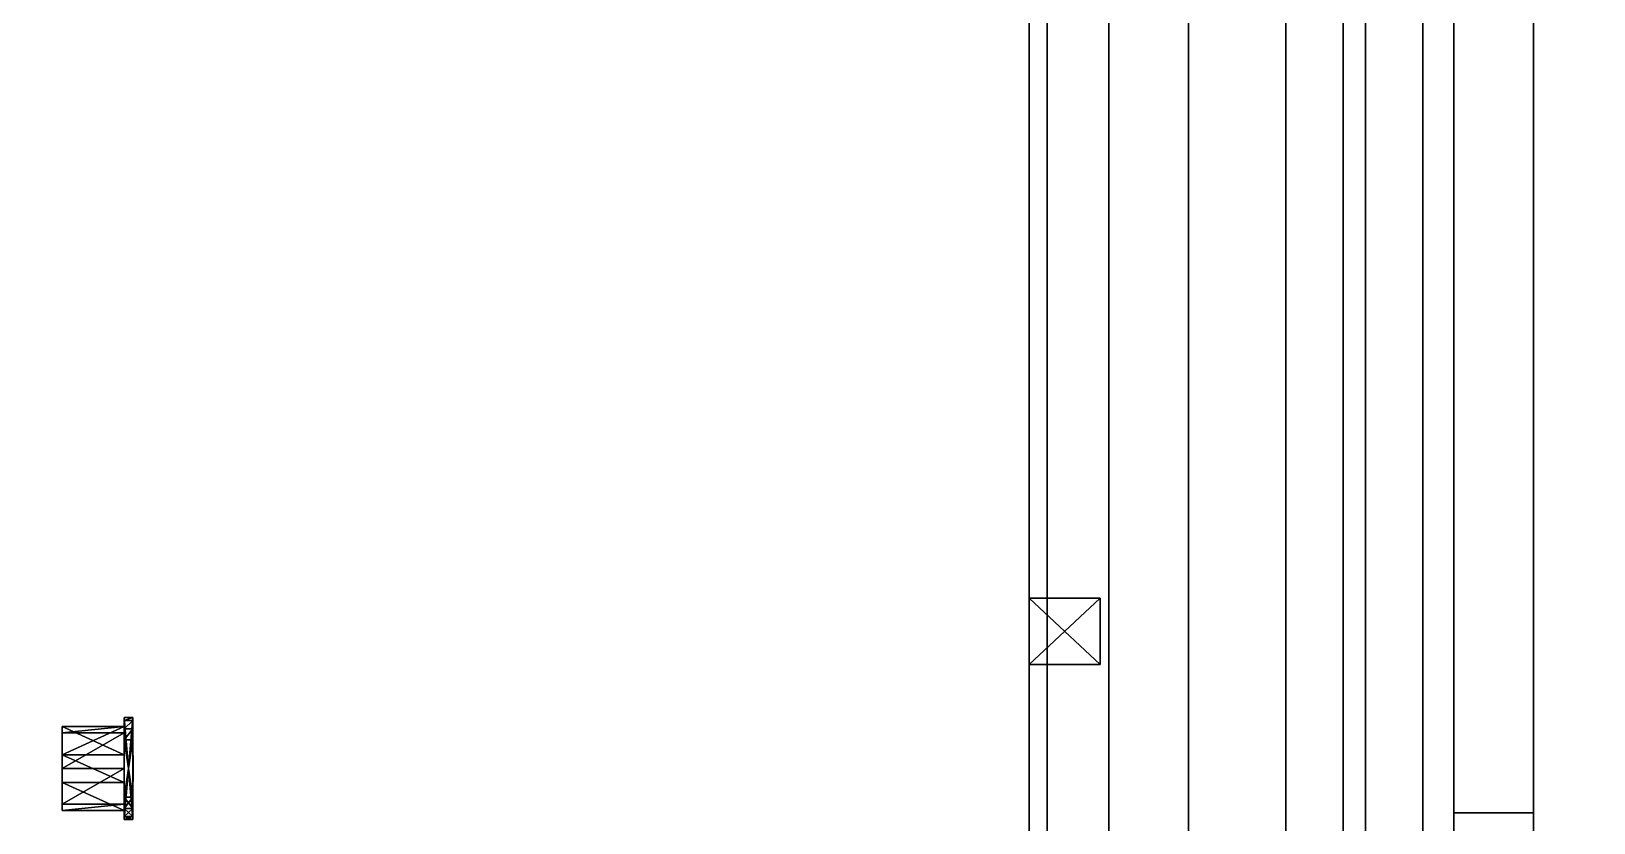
# Model space of a CAD drawing. Extents: x 0 to 4956, y -4930 to 0.
# Drawn here: x 348.3 to 701.6, y -2184.8 to -2005.9 of the extents above; entities that cross this region are included whole.
import ezdxf

# ---------------------------------------------------------------- set-up
doc = ezdxf.new("R2010")
doc.units = 0
for name, color, linetype in [('LAYER0', 7, 'CONTINUOUS'), ('LAYER149', 7, 'CONTINUOUS'), ('LAYER153', 7, 'CONTINUOUS'), ('LAYER162', 7, 'CONTINUOUS'), ('LAYER202', 7, 'CONTINUOUS'), ('LAYER211', 7, 'CONTINUOUS'), ('LAYER230', 7, 'CONTINUOUS'), ('LAYER239', 7, 'CONTINUOUS'), ('LAYER360', 9, 'CONTINUOUS'), ('LAYER539', 7, 'CONTINUOUS'), ('LAYER541', 7, 'CONTINUOUS'), ('LAYER544', 253, 'CONTINUOUS'), ('LAYER551', 7, 'CONTINUOUS'), ('LAYER564', 7, 'CONTINUOUS'), ('LAYER566', 7, 'CONTINUOUS'), ('LAYER569', 253, 'CONTINUOUS'), ('LAYER576', 7, 'CONTINUOUS'), ('LAYER589', 7, 'CONTINUOUS'), ('LAYER591', 7, 'CONTINUOUS'), ('LAYER594', 253, 'CONTINUOUS'), ('LAYER601', 7, 'CONTINUOUS'), ('LAYER614', 7, 'CONTINUOUS'), ('LAYER616', 7, 'CONTINUOUS'), ('LAYER619', 253, 'CONTINUOUS'), ('LAYER626', 7, 'CONTINUOUS'), ('LAYER640', 9, 'CONTINUOUS'), ('LAYER698', 9, 'CONTINUOUS')]:
    doc.layers.add(name, color=color, linetype=linetype)

msp = doc.modelspace()

# ---------------------------------------------------------------- linework, layer by layer
at = {"layer": 'LAYER0', "invisible_edges": 1}
for points in [[(4956, 0), (0, -4930), (0, 0), (4956, 0)], [(4956, -4930, 5), (0, 0, 5), (0, -4930, 5), (4956, -4930, 5)], [(0, 0, 5), (4956, -4930, 5), (4956, 0, 5), (0, 0, 5)], [(0, -4930), (4956, 0), (4956, -4930), (0, -4930)]]:
    msp.add_3dface(points, dxfattribs=at)
at = {"layer": 'LAYER149', "invisible_edges": 1}
for points in [[(120, -1794, 85), (670, -2574, 85), (120, -2574, 85), (120, -1794, 85)], [(670, -2574, 85), (120, -1794, 85), (670, -1794, 85), (670, -2574, 85)], [(670, -1794, 103), (120, -2574, 103), (670, -2574, 103), (670, -1794, 103)], [(120, -2574, 103), (670, -1794, 103), (120, -1794, 103), (120, -2574, 103)], [(670, -1794, 103), (670, -2574, 85), (670, -1794, 85), (670, -1794, 103)], [(670, -2574, 85), (670, -1794, 103), (670, -2574, 103), (670, -2574, 85)]]:
    msp.add_3dface(points, dxfattribs=at)
at = {"layer": 'LAYER153', "invisible_edges": 1}
for points in [[(632, -1794, 85), (632, -2574, 5), (632, -2574, 85), (632, -1794, 85)], [(632, -2574, 5), (632, -1794, 85), (632, -1794, 5), (632, -2574, 5)], [(650, -1794, 5), (632, -2574, 5), (632, -1794, 5), (650, -1794, 5)], [(632, -2574, 5), (650, -1794, 5), (650, -2574, 5), (632, -2574, 5)], [(650, -2574, 85), (632, -1794, 85), (632, -2574, 85), (650, -2574, 85)], [(632, -1794, 85), (650, -2574, 85), (650, -1794, 85), (632, -1794, 85)], [(650, -1794, 5), (650, -2574, 85), (650, -2574, 5), (650, -1794, 5)], [(650, -2574, 85), (650, -1794, 5), (650, -1794, 85), (650, -2574, 85)]]:
    msp.add_3dface(points, dxfattribs=at)
at = {"layer": 'LAYER162', "invisible_edges": 1}
for points in [[(120, -2574, 2544), (670, -1794, 2544), (120, -1794, 2544), (120, -2574, 2544)], [(670, -1794, 2544), (120, -2574, 2544), (670, -2574, 2544), (670, -1794, 2544)], [(670, -2574, 2526), (120, -1794, 2526), (670, -1794, 2526), (670, -2574, 2526)], [(120, -1794, 2526), (670, -2574, 2526), (120, -2574, 2526), (120, -1794, 2526)], [(670, -2574, 2526), (670, -1794, 2544), (670, -2574, 2544), (670, -2574, 2526)], [(670, -1794, 2544), (670, -2574, 2526), (670, -1794, 2526), (670, -1794, 2544)]]:
    msp.add_3dface(points, dxfattribs=at)
at = {"layer": 'LAYER202', "invisible_edges": 1}
for points in [[(144.6, -2574, 1989), (610, -1794, 1989), (144.6, -1794, 1989), (144.6, -2574, 1989)], [(610, -1794, 1989), (144.6, -2574, 1989), (610, -2574, 1989), (610, -1794, 1989)], [(610, -2574, 1971), (144.6, -1794, 1971), (610, -1794, 1971), (610, -2574, 1971)], [(144.6, -1794, 1971), (610, -2574, 1971), (144.6, -2574, 1971), (144.6, -1794, 1971)], [(610, -2574, 1971), (610, -1794, 1989), (610, -2574, 1989), (610, -2574, 1971)], [(610, -1794, 1989), (610, -2574, 1971), (610, -1794, 1971), (610, -1794, 1989)]]:
    msp.add_3dface(points, dxfattribs=at)
at = {"layer": 'LAYER211'}
for points in [[(369.3, -2184, 2000), (369.3, -2161, 1984), (369.3, -2161, 2000), (369.3, -2184, 2000)], [(369.3, -2184, 1984), (369.3, -2161, 1984), (369.3, -2184, 2000), (369.3, -2184, 1984)], [(371.29, -2161, 2000), (369.3, -2184, 2000), (371.29, -2184, 2000), (371.29, -2161, 2000)], [(369.3, -2161, 2000), (369.3, -2184, 2000), (371.29, -2161, 2000), (369.3, -2161, 2000)], [(371.29, -2161, 1984), (369.3, -2161, 2000), (371.29, -2161, 2000), (371.29, -2161, 1984)], [(369.3, -2161, 1984), (369.3, -2161, 2000), (371.29, -2161, 1984), (369.3, -2161, 1984)], [(369.3, -2161, 2000), (371.29, -2161, 1984), (369.3, -2161, 1984), (369.3, -2161, 2000)], [(371.29, -2161, 2000), (371.29, -2161, 1984), (369.3, -2161, 2000), (371.29, -2161, 2000)], [(371.29, -2184, 2000), (369.3, -2161, 2000), (371.29, -2161, 2000), (371.29, -2184, 2000)], [(369.3, -2184, 2000), (369.3, -2161, 2000), (371.29, -2184, 2000), (369.3, -2184, 2000)], [(369.3, -2161.67, 1981.5), (371.29, -2161, 1984), (371.29, -2161.67, 1981.5), (369.3, -2161.67, 1981.5)], [(369.3, -2161, 1984), (371.29, -2161, 1984), (369.3, -2161.67, 1981.5), (369.3, -2161, 1984)], [(369.3, -2184, 1984), (369.3, -2161, 2000), (369.3, -2161, 1984), (369.3, -2184, 1984)], [(369.3, -2184, 2000), (369.3, -2161, 2000), (369.3, -2184, 1984), (369.3, -2184, 2000)], [(369.3, -2183.33, 1981.5), (369.3, -2161, 1984), (369.3, -2161.67, 1981.5), (369.3, -2183.33, 1981.5)], [(369.3, -2184, 1984), (369.3, -2161, 1984), (369.3, -2183.33, 1981.5), (369.3, -2184, 1984)], [(369.3, -2161.67, 1981.5), (369.3, -2184, 1984), (369.3, -2161, 1984), (369.3, -2161.67, 1981.5)], [(371.29, -2161, 1984), (369.3, -2161.67, 1981.5), (371.29, -2161.67, 1981.5), (371.29, -2161, 1984)], [(369.3, -2161, 1984), (369.3, -2161.67, 1981.5), (371.29, -2161, 1984), (369.3, -2161, 1984)], [(369.3, -2163.5, 1979.67), (371.29, -2161.67, 1981.5), (371.29, -2163.5, 1979.67), (369.3, -2163.5, 1979.67)], [(369.3, -2161.67, 1981.5), (371.29, -2161.67, 1981.5), (369.3, -2163.5, 1979.67), (369.3, -2161.67, 1981.5)], [(369.3, -2181.5, 1979.67), (369.3, -2161.67, 1981.5), (369.3, -2163.5, 1979.67), (369.3, -2181.5, 1979.67)], [(369.3, -2183.33, 1981.5), (369.3, -2161.67, 1981.5), (369.3, -2181.5, 1979.67), (369.3, -2183.33, 1981.5)], [(369.3, -2183.33, 1981.5), (369.3, -2184, 1984), (369.3, -2161.67, 1981.5), (369.3, -2183.33, 1981.5)], [(369.3, -2163.5, 1979.67), (369.3, -2183.33, 1981.5), (369.3, -2161.67, 1981.5), (369.3, -2163.5, 1979.67)], [(371.29, -2161.67, 1981.5), (369.3, -2163.5, 1979.67), (371.29, -2163.5, 1979.67), (371.29, -2161.67, 1981.5)], [(369.3, -2161.67, 1981.5), (369.3, -2163.5, 1979.67), (371.29, -2161.67, 1981.5), (369.3, -2161.67, 1981.5)], [(371.29, -2184, 2000), (371.29, -2161, 1984), (371.29, -2161, 2000), (371.29, -2184, 2000)], [(371.29, -2184, 1984), (371.29, -2161, 1984), (371.29, -2184, 2000), (371.29, -2184, 1984)], [(371.29, -2161, 1984), (371.29, -2184, 2000), (371.29, -2184, 1984), (371.29, -2161, 1984)], [(371.29, -2161, 2000), (371.29, -2184, 2000), (371.29, -2161, 1984), (371.29, -2161, 2000)], [(371.29, -2161, 1984), (371.29, -2183.33, 1981.5), (371.29, -2161.67, 1981.5), (371.29, -2161, 1984)], [(371.29, -2184, 1984), (371.29, -2183.33, 1981.5), (371.29, -2161, 1984), (371.29, -2184, 1984)], [(371.29, -2161.67, 1981.5), (371.29, -2184, 1984), (371.29, -2161, 1984), (371.29, -2161.67, 1981.5)], [(371.29, -2161.67, 1981.5), (371.29, -2183.33, 1981.5), (371.29, -2163.5, 1979.67), (371.29, -2161.67, 1981.5)], [(371.29, -2183.33, 1981.5), (371.29, -2184, 1984), (371.29, -2161.67, 1981.5), (371.29, -2183.33, 1981.5)], [(371.29, -2163.5, 1979.67), (371.29, -2183.33, 1981.5), (371.29, -2161.67, 1981.5), (371.29, -2163.5, 1979.67)], [(355.3, -2164.417, 1984.613), (369.3, -2162.982, 1993.569), (369.3, -2164.417, 1984.613), (355.3, -2164.417, 1984.613)], [(355.3, -2162.982, 1993.569), (369.3, -2162.982, 1993.569), (355.3, -2164.417, 1984.613), (355.3, -2162.982, 1993.569)], [(355.3, -2172.5, 2000), (355.3, -2162.982, 1993.569), (355.3, -2172.5, 1993.5), (355.3, -2172.5, 2000)], [(355.3, -2169.377, 2000), (355.3, -2162.982, 1993.569), (355.3, -2172.5, 2000), (355.3, -2169.377, 2000)], [(369.3, -2162.982, 1993.569), (355.3, -2169.377, 2000), (369.3, -2169.377, 2000), (369.3, -2162.982, 1993.569)], [(355.3, -2162.982, 1993.569), (355.3, -2169.377, 2000), (369.3, -2162.982, 1993.569), (355.3, -2162.982, 1993.569)], [(355.3, -2162.982, 1993.569), (355.3, -2164.417, 1984.613), (355.3, -2172.5, 1993.5), (355.3, -2162.982, 1993.569)], [(369.3, -2162.982, 1993.569), (355.3, -2164.417, 1984.613), (369.3, -2164.417, 1984.613), (369.3, -2162.982, 1993.569)], [(355.3, -2162.982, 1993.569), (355.3, -2164.417, 1984.613), (369.3, -2162.982, 1993.569), (355.3, -2162.982, 1993.569)], [(369.3, -2169.377, 2000), (355.3, -2162.982, 1993.569), (369.3, -2162.982, 1993.569), (369.3, -2169.377, 2000)], [(355.3, -2169.377, 2000), (355.3, -2162.982, 1993.569), (369.3, -2169.377, 2000), (355.3, -2169.377, 2000)], [(355.3, -2162.982, 1993.569), (355.3, -2164.417, 1984.613), (355.3, -2172.5, 1993.5), (355.3, -2162.982, 1993.569)], [(355.3, -2172.5, 2000), (355.3, -2162.982, 1993.569), (355.3, -2172.5, 1993.5), (355.3, -2172.5, 2000)], [(355.3, -2169.377, 2000), (355.3, -2162.982, 1993.569), (355.3, -2172.5, 2000), (355.3, -2169.377, 2000)], [(355.3, -2172.5, 1987), (355.3, -2164.417, 1984.613), (355.3, -2172.5, 1980.5), (355.3, -2172.5, 1987)], [(355.3, -2172.5, 1980.5), (369.3, -2164.417, 1984.613), (369.3, -2172.5, 1980.5), (355.3, -2172.5, 1980.5)], [(355.3, -2164.417, 1984.613), (369.3, -2164.417, 1984.613), (355.3, -2172.5, 1980.5), (355.3, -2164.417, 1984.613)], [(355.3, -2172.5, 1993.5), (355.3, -2164.417, 1984.613), (355.3, -2172.5, 1987), (355.3, -2172.5, 1993.5)], [(369.3, -2164.417, 1984.613), (355.3, -2172.5, 1980.5), (369.3, -2172.5, 1980.5), (369.3, -2164.417, 1984.613)], [(355.3, -2164.417, 1984.613), (355.3, -2172.5, 1980.5), (369.3, -2164.417, 1984.613), (355.3, -2164.417, 1984.613)], [(355.3, -2164.417, 1984.613), (355.3, -2172.5, 1980.5), (355.3, -2172.5, 1987), (355.3, -2164.417, 1984.613)], [(355.3, -2172.5, 1993.5), (355.3, -2164.417, 1984.613), (355.3, -2172.5, 1987), (355.3, -2172.5, 1993.5)], [(369.3, -2166, 1979), (371.29, -2163.5, 1979.67), (371.29, -2166, 1979), (369.3, -2166, 1979)], [(369.3, -2163.5, 1979.67), (371.29, -2163.5, 1979.67), (369.3, -2166, 1979), (369.3, -2163.5, 1979.67)], [(369.3, -2179, 1979), (369.3, -2163.5, 1979.67), (369.3, -2166, 1979), (369.3, -2179, 1979)], [(369.3, -2181.5, 1979.67), (369.3, -2163.5, 1979.67), (369.3, -2179, 1979), (369.3, -2181.5, 1979.67)], [(369.3, -2181.5, 1979.67), (369.3, -2183.33, 1981.5), (369.3, -2163.5, 1979.67), (369.3, -2181.5, 1979.67)], [(369.3, -2166, 1979), (369.3, -2181.5, 1979.67), (369.3, -2163.5, 1979.67), (369.3, -2166, 1979)], [(371.29, -2163.5, 1979.67), (369.3, -2166, 1979), (371.29, -2166, 1979), (371.29, -2163.5, 1979.67)], [(369.3, -2163.5, 1979.67), (369.3, -2166, 1979), (371.29, -2163.5, 1979.67), (369.3, -2163.5, 1979.67)], [(369.3, -2179, 1979), (371.29, -2166, 1979), (369.3, -2166, 1979), (369.3, -2179, 1979)], [(371.29, -2179, 1979), (371.29, -2166, 1979), (369.3, -2179, 1979), (371.29, -2179, 1979)], [(371.29, -2179, 1979), (369.3, -2166, 1979), (371.29, -2166, 1979), (371.29, -2179, 1979)], [(369.3, -2179, 1979), (369.3, -2166, 1979), (371.29, -2179, 1979), (369.3, -2179, 1979)], [(369.3, -2179, 1979), (369.3, -2181.5, 1979.67), (369.3, -2166, 1979), (369.3, -2179, 1979)], [(371.29, -2163.5, 1979.67), (371.29, -2183.33, 1981.5), (371.29, -2181.5, 1979.67), (371.29, -2163.5, 1979.67)], [(371.29, -2163.5, 1979.67), (371.29, -2181.5, 1979.67), (371.29, -2166, 1979), (371.29, -2163.5, 1979.67)], [(371.29, -2181.5, 1979.67), (371.29, -2183.33, 1981.5), (371.29, -2163.5, 1979.67), (371.29, -2181.5, 1979.67)], [(371.29, -2166, 1979), (371.29, -2181.5, 1979.67), (371.29, -2163.5, 1979.67), (371.29, -2166, 1979)], [(371.29, -2166, 1979), (371.29, -2181.5, 1979.67), (371.29, -2179, 1979), (371.29, -2166, 1979)], [(371.29, -2179, 1979), (371.29, -2181.5, 1979.67), (371.29, -2166, 1979), (371.29, -2179, 1979)], [(355.3, -2169.377, 2000), (369.3, -2175.623, 2000), (369.3, -2169.377, 2000), (355.3, -2169.377, 2000)], [(355.3, -2175.623, 2000), (369.3, -2175.623, 2000), (355.3, -2169.377, 2000), (355.3, -2175.623, 2000)], [(369.3, -2175.623, 2000), (355.3, -2169.377, 2000), (369.3, -2169.377, 2000), (369.3, -2175.623, 2000)], [(355.3, -2175.623, 2000), (355.3, -2169.377, 2000), (369.3, -2175.623, 2000), (355.3, -2175.623, 2000)], [(371.3, -2169.58, 1989.092), (371.3, -2175.42, 2000), (371.3, -2175.42, 1989.092), (371.3, -2169.58, 1989.092)], [(371.3, -2169.58, 2000), (371.3, -2175.42, 2000), (371.3, -2169.58, 1989.092), (371.3, -2169.58, 2000)], [(355.3, -2180.583, 1984.613), (355.3, -2172.5, 1987), (355.3, -2172.5, 1980.5), (355.3, -2180.583, 1984.613)], [(355.3, -2182.018, 1993.569), (355.3, -2172.5, 1987), (355.3, -2180.583, 1984.613), (355.3, -2182.018, 1993.569)], [(355.3, -2172.5, 1993.5), (355.3, -2172.5, 1987), (355.3, -2182.018, 1993.569), (355.3, -2172.5, 1993.5)], [(355.3, -2175.623, 2000), (355.3, -2172.5, 1993.5), (355.3, -2182.018, 1993.569), (355.3, -2175.623, 2000)], [(355.3, -2172.5, 2000), (355.3, -2172.5, 1993.5), (355.3, -2175.623, 2000), (355.3, -2172.5, 2000)], [(369.3, -2172.5, 1980.5), (355.3, -2180.583, 1984.613), (355.3, -2172.5, 1980.5), (369.3, -2172.5, 1980.5)], [(369.3, -2180.583, 1984.613), (355.3, -2180.583, 1984.613), (369.3, -2172.5, 1980.5), (369.3, -2180.583, 1984.613)], [(369.3, -2172.5, 1980.5), (355.3, -2180.583, 1984.613), (369.3, -2180.583, 1984.613), (369.3, -2172.5, 1980.5)], [(355.3, -2172.5, 1980.5), (355.3, -2180.583, 1984.613), (369.3, -2172.5, 1980.5), (355.3, -2172.5, 1980.5)], [(355.3, -2180.583, 1984.613), (355.3, -2172.5, 1980.5), (355.3, -2172.5, 1987), (355.3, -2180.583, 1984.613)], [(355.3, -2172.5, 1993.5), (355.3, -2180.583, 1984.613), (355.3, -2172.5, 1987), (355.3, -2172.5, 1993.5)], [(355.3, -2182.018, 1993.569), (355.3, -2180.583, 1984.613), (355.3, -2172.5, 1993.5), (355.3, -2182.018, 1993.569)], [(355.3, -2172.5, 2000), (355.3, -2182.018, 1993.569), (355.3, -2172.5, 1993.5), (355.3, -2172.5, 2000)], [(355.3, -2175.623, 2000), (355.3, -2182.018, 1993.569), (355.3, -2172.5, 2000), (355.3, -2175.623, 2000)], [(369.3, -2182.018, 1993.569), (355.3, -2175.623, 2000), (355.3, -2182.018, 1993.569), (369.3, -2182.018, 1993.569)], [(369.3, -2175.623, 2000), (355.3, -2175.623, 2000), (369.3, -2182.018, 1993.569), (369.3, -2175.623, 2000)], [(369.3, -2182.018, 1993.569), (355.3, -2175.623, 2000), (369.3, -2175.623, 2000), (369.3, -2182.018, 1993.569)], [(355.3, -2182.018, 1993.569), (355.3, -2175.623, 2000), (369.3, -2182.018, 1993.569), (355.3, -2182.018, 1993.569)], [(371.29, -2179, 1979), (369.3, -2181.5, 1979.67), (369.3, -2179, 1979), (371.29, -2179, 1979)], [(371.29, -2181.5, 1979.67), (369.3, -2181.5, 1979.67), (371.29, -2179, 1979), (371.29, -2181.5, 1979.67)], [(371.29, -2181.5, 1979.67), (369.3, -2179, 1979), (371.29, -2179, 1979), (371.29, -2181.5, 1979.67)], [(369.3, -2181.5, 1979.67), (369.3, -2179, 1979), (371.29, -2181.5, 1979.67), (369.3, -2181.5, 1979.67)], [(369.3, -2180.583, 1984.613), (355.3, -2182.018, 1993.569), (355.3, -2180.583, 1984.613), (369.3, -2180.583, 1984.613)], [(369.3, -2182.018, 1993.569), (355.3, -2182.018, 1993.569), (369.3, -2180.583, 1984.613), (369.3, -2182.018, 1993.569)], [(369.3, -2180.583, 1984.613), (355.3, -2182.018, 1993.569), (369.3, -2182.018, 1993.569), (369.3, -2180.583, 1984.613)], [(355.3, -2180.583, 1984.613), (355.3, -2182.018, 1993.569), (369.3, -2180.583, 1984.613), (355.3, -2180.583, 1984.613)], [(371.29, -2181.5, 1979.67), (369.3, -2183.33, 1981.5), (369.3, -2181.5, 1979.67), (371.29, -2181.5, 1979.67)], [(371.29, -2183.33, 1981.5), (369.3, -2183.33, 1981.5), (371.29, -2181.5, 1979.67), (371.29, -2183.33, 1981.5)], [(371.29, -2183.33, 1981.5), (369.3, -2181.5, 1979.67), (371.29, -2181.5, 1979.67), (371.29, -2183.33, 1981.5)], [(369.3, -2183.33, 1981.5), (369.3, -2181.5, 1979.67), (371.29, -2183.33, 1981.5), (369.3, -2183.33, 1981.5)], [(371.29, -2183.33, 1981.5), (369.3, -2184, 1984), (369.3, -2183.33, 1981.5), (371.29, -2183.33, 1981.5)], [(371.29, -2184, 1984), (369.3, -2184, 1984), (371.29, -2183.33, 1981.5), (371.29, -2184, 1984)], [(371.29, -2184, 1984), (369.3, -2183.33, 1981.5), (371.29, -2183.33, 1981.5), (371.29, -2184, 1984)], [(369.3, -2184, 1984), (369.3, -2183.33, 1981.5), (371.29, -2184, 1984), (369.3, -2184, 1984)], [(369.3, -2184, 1984), (371.29, -2184, 2000), (371.29, -2184, 1984), (369.3, -2184, 1984)], [(369.3, -2184, 2000), (371.29, -2184, 2000), (369.3, -2184, 1984), (369.3, -2184, 2000)], [(371.29, -2184, 2000), (369.3, -2184, 1984), (371.29, -2184, 1984), (371.29, -2184, 2000)], [(369.3, -2184, 2000), (369.3, -2184, 1984), (371.29, -2184, 2000), (369.3, -2184, 2000)]]:
    msp.add_3dface(points, dxfattribs=at)
at = {"layer": 'LAYER230', "invisible_edges": 1}
for points in [[(144.6, -2574, 871), (610, -1794, 871), (144.6, -1794, 871), (144.6, -2574, 871)], [(610, -1794, 871), (144.6, -2574, 871), (610, -2574, 871), (610, -1794, 871)], [(610, -2574, 853), (144.6, -1794, 853), (610, -1794, 853), (610, -2574, 853)], [(144.6, -1794, 853), (610, -2574, 853), (144.6, -2574, 853), (144.6, -1794, 853)], [(610, -2574, 853), (610, -1794, 871), (610, -2574, 871), (610, -2574, 853)], [(610, -1794, 871), (610, -2574, 853), (610, -1794, 853), (610, -1794, 871)]]:
    msp.add_3dface(points, dxfattribs=at)
at = {"layer": 'LAYER239'}
for points in [[(369.3, -2184, 882), (369.3, -2161, 866), (369.3, -2161, 882), (369.3, -2184, 882)], [(369.3, -2184, 866), (369.3, -2161, 866), (369.3, -2184, 882), (369.3, -2184, 866)], [(371.29, -2161, 882), (369.3, -2184, 882), (371.29, -2184, 882), (371.29, -2161, 882)], [(369.3, -2161, 882), (369.3, -2184, 882), (371.29, -2161, 882), (369.3, -2161, 882)], [(371.29, -2161, 866), (369.3, -2161, 882), (371.29, -2161, 882), (371.29, -2161, 866)], [(369.3, -2161, 866), (369.3, -2161, 882), (371.29, -2161, 866), (369.3, -2161, 866)], [(369.3, -2161, 882), (371.29, -2161, 866), (369.3, -2161, 866), (369.3, -2161, 882)], [(371.29, -2161, 882), (371.29, -2161, 866), (369.3, -2161, 882), (371.29, -2161, 882)], [(371.29, -2184, 882), (369.3, -2161, 882), (371.29, -2161, 882), (371.29, -2184, 882)], [(369.3, -2184, 882), (369.3, -2161, 882), (371.29, -2184, 882), (369.3, -2184, 882)], [(369.3, -2161.67, 863.5), (371.29, -2161, 866), (371.29, -2161.67, 863.5), (369.3, -2161.67, 863.5)], [(369.3, -2161, 866), (371.29, -2161, 866), (369.3, -2161.67, 863.5), (369.3, -2161, 866)], [(369.3, -2184, 866), (369.3, -2161, 882), (369.3, -2161, 866), (369.3, -2184, 866)], [(369.3, -2184, 882), (369.3, -2161, 882), (369.3, -2184, 866), (369.3, -2184, 882)], [(369.3, -2183.33, 863.5), (369.3, -2161, 866), (369.3, -2161.67, 863.5), (369.3, -2183.33, 863.5)], [(369.3, -2184, 866), (369.3, -2161, 866), (369.3, -2183.33, 863.5), (369.3, -2184, 866)], [(369.3, -2161.67, 863.5), (369.3, -2184, 866), (369.3, -2161, 866), (369.3, -2161.67, 863.5)], [(371.29, -2161, 866), (369.3, -2161.67, 863.5), (371.29, -2161.67, 863.5), (371.29, -2161, 866)], [(369.3, -2161, 866), (369.3, -2161.67, 863.5), (371.29, -2161, 866), (369.3, -2161, 866)], [(369.3, -2163.5, 861.6699), (371.29, -2161.67, 863.5), (371.29, -2163.5, 861.6699), (369.3, -2163.5, 861.6699)], [(369.3, -2161.67, 863.5), (371.29, -2161.67, 863.5), (369.3, -2163.5, 861.6699), (369.3, -2161.67, 863.5)], [(369.3, -2181.5, 861.6699), (369.3, -2161.67, 863.5), (369.3, -2163.5, 861.6699), (369.3, -2181.5, 861.6699)], [(369.3, -2183.33, 863.5), (369.3, -2161.67, 863.5), (369.3, -2181.5, 861.6699), (369.3, -2183.33, 863.5)], [(369.3, -2183.33, 863.5), (369.3, -2184, 866), (369.3, -2161.67, 863.5), (369.3, -2183.33, 863.5)], [(369.3, -2163.5, 861.6699), (369.3, -2183.33, 863.5), (369.3, -2161.67, 863.5), (369.3, -2163.5, 861.6699)], [(371.29, -2161.67, 863.5), (369.3, -2163.5, 861.6699), (371.29, -2163.5, 861.6699), (371.29, -2161.67, 863.5)], [(369.3, -2161.67, 863.5), (369.3, -2163.5, 861.6699), (371.29, -2161.67, 863.5), (369.3, -2161.67, 863.5)], [(371.29, -2184, 882), (371.29, -2161, 866), (371.29, -2161, 882), (371.29, -2184, 882)], [(371.29, -2184, 866), (371.29, -2161, 866), (371.29, -2184, 882), (371.29, -2184, 866)], [(371.29, -2161, 866), (371.29, -2184, 882), (371.29, -2184, 866), (371.29, -2161, 866)], [(371.29, -2161, 882), (371.29, -2184, 882), (371.29, -2161, 866), (371.29, -2161, 882)], [(371.29, -2161, 866), (371.29, -2183.33, 863.5), (371.29, -2161.67, 863.5), (371.29, -2161, 866)], [(371.29, -2184, 866), (371.29, -2183.33, 863.5), (371.29, -2161, 866), (371.29, -2184, 866)], [(371.29, -2161.67, 863.5), (371.29, -2184, 866), (371.29, -2161, 866), (371.29, -2161.67, 863.5)], [(371.29, -2161.67, 863.5), (371.29, -2183.33, 863.5), (371.29, -2163.5, 861.6699), (371.29, -2161.67, 863.5)], [(371.29, -2183.33, 863.5), (371.29, -2184, 866), (371.29, -2161.67, 863.5), (371.29, -2183.33, 863.5)], [(371.29, -2163.5, 861.6699), (371.29, -2183.33, 863.5), (371.29, -2161.67, 863.5), (371.29, -2163.5, 861.6699)], [(355.3, -2164.417, 866.613), (369.3, -2162.982, 875.5686), (369.3, -2164.417, 866.613), (355.3, -2164.417, 866.613)], [(355.3, -2162.982, 875.5686), (369.3, -2162.982, 875.5686), (355.3, -2164.417, 866.613), (355.3, -2162.982, 875.5686)], [(355.3, -2172.5, 882), (355.3, -2162.982, 875.5686), (355.3, -2172.5, 875.5), (355.3, -2172.5, 882)], [(355.3, -2169.377, 882), (355.3, -2162.982, 875.5686), (355.3, -2172.5, 882), (355.3, -2169.377, 882)], [(369.3, -2162.982, 875.5686), (355.3, -2169.377, 882), (369.3, -2169.377, 882), (369.3, -2162.982, 875.5686)], [(355.3, -2162.982, 875.5686), (355.3, -2169.377, 882), (369.3, -2162.982, 875.5686), (355.3, -2162.982, 875.5686)], [(355.3, -2162.982, 875.5686), (355.3, -2164.417, 866.613), (355.3, -2172.5, 875.5), (355.3, -2162.982, 875.5686)], [(369.3, -2162.982, 875.5686), (355.3, -2164.417, 866.613), (369.3, -2164.417, 866.613), (369.3, -2162.982, 875.5686)], [(355.3, -2162.982, 875.5686), (355.3, -2164.417, 866.613), (369.3, -2162.982, 875.5686), (355.3, -2162.982, 875.5686)], [(369.3, -2169.377, 882), (355.3, -2162.982, 875.5686), (369.3, -2162.982, 875.5686), (369.3, -2169.377, 882)], [(355.3, -2169.377, 882), (355.3, -2162.982, 875.5686), (369.3, -2169.377, 882), (355.3, -2169.377, 882)], [(355.3, -2162.982, 875.5686), (355.3, -2164.417, 866.613), (355.3, -2172.5, 875.5), (355.3, -2162.982, 875.5686)], [(355.3, -2172.5, 882), (355.3, -2162.982, 875.5686), (355.3, -2172.5, 875.5), (355.3, -2172.5, 882)], [(355.3, -2169.377, 882), (355.3, -2162.982, 875.5686), (355.3, -2172.5, 882), (355.3, -2169.377, 882)], [(355.3, -2172.5, 869), (355.3, -2164.417, 866.613), (355.3, -2172.5, 862.5), (355.3, -2172.5, 869)], [(355.3, -2172.5, 862.5), (369.3, -2164.417, 866.613), (369.3, -2172.5, 862.5), (355.3, -2172.5, 862.5)], [(355.3, -2164.417, 866.613), (369.3, -2164.417, 866.613), (355.3, -2172.5, 862.5), (355.3, -2164.417, 866.613)], [(355.3, -2172.5, 875.5), (355.3, -2164.417, 866.613), (355.3, -2172.5, 869), (355.3, -2172.5, 875.5)], [(369.3, -2164.417, 866.613), (355.3, -2172.5, 862.5), (369.3, -2172.5, 862.5), (369.3, -2164.417, 866.613)], [(355.3, -2164.417, 866.613), (355.3, -2172.5, 862.5), (369.3, -2164.417, 866.613), (355.3, -2164.417, 866.613)], [(355.3, -2164.417, 866.613), (355.3, -2172.5, 862.5), (355.3, -2172.5, 869), (355.3, -2164.417, 866.613)], [(355.3, -2172.5, 875.5), (355.3, -2164.417, 866.613), (355.3, -2172.5, 869), (355.3, -2172.5, 875.5)], [(369.3, -2166, 861), (371.29, -2163.5, 861.6699), (371.29, -2166, 861), (369.3, -2166, 861)], [(369.3, -2163.5, 861.6699), (371.29, -2163.5, 861.6699), (369.3, -2166, 861), (369.3, -2163.5, 861.6699)], [(369.3, -2179, 861), (369.3, -2163.5, 861.6699), (369.3, -2166, 861), (369.3, -2179, 861)], [(369.3, -2181.5, 861.6699), (369.3, -2163.5, 861.6699), (369.3, -2179, 861), (369.3, -2181.5, 861.6699)], [(369.3, -2181.5, 861.6699), (369.3, -2183.33, 863.5), (369.3, -2163.5, 861.6699), (369.3, -2181.5, 861.6699)], [(369.3, -2166, 861), (369.3, -2181.5, 861.6699), (369.3, -2163.5, 861.6699), (369.3, -2166, 861)], [(371.29, -2163.5, 861.6699), (369.3, -2166, 861), (371.29, -2166, 861), (371.29, -2163.5, 861.6699)], [(369.3, -2163.5, 861.6699), (369.3, -2166, 861), (371.29, -2163.5, 861.6699), (369.3, -2163.5, 861.6699)], [(369.3, -2179, 861), (371.29, -2166, 861), (369.3, -2166, 861), (369.3, -2179, 861)], [(371.29, -2179, 861), (371.29, -2166, 861), (369.3, -2179, 861), (371.29, -2179, 861)], [(371.29, -2179, 861), (369.3, -2166, 861), (371.29, -2166, 861), (371.29, -2179, 861)], [(369.3, -2179, 861), (369.3, -2166, 861), (371.29, -2179, 861), (369.3, -2179, 861)], [(369.3, -2179, 861), (369.3, -2181.5, 861.6699), (369.3, -2166, 861), (369.3, -2179, 861)], [(371.29, -2163.5, 861.6699), (371.29, -2183.33, 863.5), (371.29, -2181.5, 861.6699), (371.29, -2163.5, 861.6699)], [(371.29, -2163.5, 861.6699), (371.29, -2181.5, 861.6699), (371.29, -2166, 861), (371.29, -2163.5, 861.6699)], [(371.29, -2181.5, 861.6699), (371.29, -2183.33, 863.5), (371.29, -2163.5, 861.6699), (371.29, -2181.5, 861.6699)], [(371.29, -2166, 861), (371.29, -2181.5, 861.6699), (371.29, -2163.5, 861.6699), (371.29, -2166, 861)], [(371.29, -2166, 861), (371.29, -2181.5, 861.6699), (371.29, -2179, 861), (371.29, -2166, 861)], [(371.29, -2179, 861), (371.29, -2181.5, 861.6699), (371.29, -2166, 861), (371.29, -2179, 861)], [(355.3, -2169.377, 882), (369.3, -2175.623, 882), (369.3, -2169.377, 882), (355.3, -2169.377, 882)], [(355.3, -2175.623, 882), (369.3, -2175.623, 882), (355.3, -2169.377, 882), (355.3, -2175.623, 882)], [(369.3, -2175.623, 882), (355.3, -2169.377, 882), (369.3, -2169.377, 882), (369.3, -2175.623, 882)], [(355.3, -2175.623, 882), (355.3, -2169.377, 882), (369.3, -2175.623, 882), (355.3, -2175.623, 882)], [(371.3, -2169.58, 871.0916), (371.3, -2175.42, 882), (371.3, -2175.42, 871.0916), (371.3, -2169.58, 871.0916)], [(371.3, -2169.58, 882), (371.3, -2175.42, 882), (371.3, -2169.58, 871.0916), (371.3, -2169.58, 882)], [(355.3, -2180.583, 866.613), (355.3, -2172.5, 869), (355.3, -2172.5, 862.5), (355.3, -2180.583, 866.613)], [(355.3, -2182.018, 875.5686), (355.3, -2172.5, 869), (355.3, -2180.583, 866.613), (355.3, -2182.018, 875.5686)], [(355.3, -2172.5, 875.5), (355.3, -2172.5, 869), (355.3, -2182.018, 875.5686), (355.3, -2172.5, 875.5)], [(355.3, -2175.623, 882), (355.3, -2172.5, 875.5), (355.3, -2182.018, 875.5686), (355.3, -2175.623, 882)], [(355.3, -2172.5, 882), (355.3, -2172.5, 875.5), (355.3, -2175.623, 882), (355.3, -2172.5, 882)], [(369.3, -2172.5, 862.5), (355.3, -2180.583, 866.613), (355.3, -2172.5, 862.5), (369.3, -2172.5, 862.5)], [(369.3, -2180.583, 866.613), (355.3, -2180.583, 866.613), (369.3, -2172.5, 862.5), (369.3, -2180.583, 866.613)], [(369.3, -2172.5, 862.5), (355.3, -2180.583, 866.613), (369.3, -2180.583, 866.613), (369.3, -2172.5, 862.5)], [(355.3, -2172.5, 862.5), (355.3, -2180.583, 866.613), (369.3, -2172.5, 862.5), (355.3, -2172.5, 862.5)], [(355.3, -2180.583, 866.613), (355.3, -2172.5, 862.5), (355.3, -2172.5, 869), (355.3, -2180.583, 866.613)], [(355.3, -2172.5, 875.5), (355.3, -2180.583, 866.613), (355.3, -2172.5, 869), (355.3, -2172.5, 875.5)], [(355.3, -2182.018, 875.5686), (355.3, -2180.583, 866.613), (355.3, -2172.5, 875.5), (355.3, -2182.018, 875.5686)], [(355.3, -2172.5, 882), (355.3, -2182.018, 875.5686), (355.3, -2172.5, 875.5), (355.3, -2172.5, 882)], [(355.3, -2175.623, 882), (355.3, -2182.018, 875.5686), (355.3, -2172.5, 882), (355.3, -2175.623, 882)], [(369.3, -2182.018, 875.5686), (355.3, -2175.623, 882), (355.3, -2182.018, 875.5686), (369.3, -2182.018, 875.5686)], [(369.3, -2175.623, 882), (355.3, -2175.623, 882), (369.3, -2182.018, 875.5686), (369.3, -2175.623, 882)], [(369.3, -2182.018, 875.5686), (355.3, -2175.623, 882), (369.3, -2175.623, 882), (369.3, -2182.018, 875.5686)], [(355.3, -2182.018, 875.5686), (355.3, -2175.623, 882), (369.3, -2182.018, 875.5686), (355.3, -2182.018, 875.5686)], [(371.29, -2179, 861), (369.3, -2181.5, 861.6699), (369.3, -2179, 861), (371.29, -2179, 861)], [(371.29, -2181.5, 861.6699), (369.3, -2181.5, 861.6699), (371.29, -2179, 861), (371.29, -2181.5, 861.6699)], [(371.29, -2181.5, 861.6699), (369.3, -2179, 861), (371.29, -2179, 861), (371.29, -2181.5, 861.6699)], [(369.3, -2181.5, 861.6699), (369.3, -2179, 861), (371.29, -2181.5, 861.6699), (369.3, -2181.5, 861.6699)], [(369.3, -2180.583, 866.613), (355.3, -2182.018, 875.5686), (355.3, -2180.583, 866.613), (369.3, -2180.583, 866.613)], [(369.3, -2182.018, 875.5686), (355.3, -2182.018, 875.5686), (369.3, -2180.583, 866.613), (369.3, -2182.018, 875.5686)], [(369.3, -2180.583, 866.613), (355.3, -2182.018, 875.5686), (369.3, -2182.018, 875.5686), (369.3, -2180.583, 866.613)], [(355.3, -2180.583, 866.613), (355.3, -2182.018, 875.5686), (369.3, -2180.583, 866.613), (355.3, -2180.583, 866.613)], [(371.29, -2181.5, 861.6699), (369.3, -2183.33, 863.5), (369.3, -2181.5, 861.6699), (371.29, -2181.5, 861.6699)], [(371.29, -2183.33, 863.5), (369.3, -2183.33, 863.5), (371.29, -2181.5, 861.6699), (371.29, -2183.33, 863.5)], [(371.29, -2183.33, 863.5), (369.3, -2181.5, 861.6699), (371.29, -2181.5, 861.6699), (371.29, -2183.33, 863.5)], [(369.3, -2183.33, 863.5), (369.3, -2181.5, 861.6699), (371.29, -2183.33, 863.5), (369.3, -2183.33, 863.5)], [(371.29, -2183.33, 863.5), (369.3, -2184, 866), (369.3, -2183.33, 863.5), (371.29, -2183.33, 863.5)], [(371.29, -2184, 866), (369.3, -2184, 866), (371.29, -2183.33, 863.5), (371.29, -2184, 866)], [(371.29, -2184, 866), (369.3, -2183.33, 863.5), (371.29, -2183.33, 863.5), (371.29, -2184, 866)], [(369.3, -2184, 866), (369.3, -2183.33, 863.5), (371.29, -2184, 866), (369.3, -2184, 866)], [(369.3, -2184, 866), (371.29, -2184, 882), (371.29, -2184, 866), (369.3, -2184, 866)], [(369.3, -2184, 882), (371.29, -2184, 882), (369.3, -2184, 866), (369.3, -2184, 882)], [(371.29, -2184, 882), (369.3, -2184, 866), (371.29, -2184, 866), (371.29, -2184, 882)], [(369.3, -2184, 882), (369.3, -2184, 866), (371.29, -2184, 882), (369.3, -2184, 882)]]:
    msp.add_3dface(points, dxfattribs=at)
at = {"layer": 'LAYER360', "invisible_edges": 1}
for points in [[(670, -2182.5, 2542), (670, -1786.5, 88), (670, -2182.5, 88), (670, -2182.5, 2542)], [(670, -1786.5, 88), (670, -2182.5, 2542), (670, -1786.5, 2542), (670, -1786.5, 88)], [(688, -2182.5, 88), (670, -1786.5, 88), (688, -1786.5, 88), (688, -2182.5, 88)], [(670, -1786.5, 88), (688, -2182.5, 88), (670, -2182.5, 88), (670, -1786.5, 88)], [(670, -2182.5, 2542), (688, -1786.5, 2542), (670, -1786.5, 2542), (670, -2182.5, 2542)], [(688, -1786.5, 2542), (670, -2182.5, 2542), (688, -2182.5, 2542), (688, -1786.5, 2542)], [(688, -1786.5, 2542), (688, -2182.5, 88), (688, -1786.5, 88), (688, -1786.5, 2542)], [(688, -2182.5, 88), (688, -1786.5, 2542), (688, -2182.5, 2542), (688, -2182.5, 88)], [(688, -2182.5, 88), (670, -2182.5, 2542), (670, -2182.5, 88), (688, -2182.5, 88)], [(670, -2182.5, 2542), (688, -2182.5, 88), (688, -2182.5, 2542), (670, -2182.5, 2542)]]:
    msp.add_3dface(points, dxfattribs=at)
at = {"layer": 'LAYER539', "invisible_edges": 1}
for points in [[(592, -2536, 264.75), (592, -1832, 106), (592, -2536, 106), (592, -2536, 264.75)], [(592, -1832, 106), (592, -2536, 264.75), (592, -1832, 264.75), (592, -1832, 106)], [(610, -2536, 106), (592, -1832, 106), (610, -1832, 106), (610, -2536, 106)], [(592, -1832, 106), (610, -2536, 106), (592, -2536, 106), (592, -1832, 106)], [(592, -2536, 264.75), (610, -1832, 264.75), (592, -1832, 264.75), (592, -2536, 264.75)], [(610, -1832, 264.75), (592, -2536, 264.75), (610, -2536, 264.75), (610, -1832, 264.75)], [(610, -1832, 264.75), (610, -2536, 106), (610, -1832, 106), (610, -1832, 264.75)], [(610, -2536, 106), (610, -1832, 264.75), (610, -2536, 264.75), (610, -2536, 106)]]:
    msp.add_3dface(points, dxfattribs=at)
at = {"layer": 'LAYER541', "invisible_edges": 1}
for points in [[(574, -2507, 113), (592, -1861, 113), (592, -2507, 113), (574, -2507, 113)], [(592, -1861, 113), (574, -2507, 113), (574, -1861, 113), (592, -1861, 113)], [(574, -1861, 242.75), (592, -2507, 242.75), (592, -1861, 242.75), (574, -1861, 242.75)], [(592, -2507, 242.75), (574, -1861, 242.75), (574, -2507, 242.75), (592, -2507, 242.75)], [(574, -2507, 113), (574, -1861, 242.75), (574, -1861, 113), (574, -2507, 113)], [(574, -1861, 242.75), (574, -2507, 113), (574, -2507, 242.75), (574, -1861, 242.75)], [(592, -2507, 242.75), (592, -1861, 113), (592, -1861, 242.75), (592, -2507, 242.75)], [(592, -1861, 113), (592, -2507, 242.75), (592, -2507, 113), (592, -1861, 113)]]:
    msp.add_3dface(points, dxfattribs=at)
at = {"layer": 'LAYER544'}
for points in [[(590, -2134, 162.875), (590, -2149, 162.875), (574, -2134, 162.875), (590, -2134, 162.875)], [(574, -2134, 162.875), (590, -2149, 162.875), (574, -2149, 162.875), (574, -2134, 162.875)], [(574, -2134, 162.875), (574, -2149, 162.875), (574, -2134, 177.875), (574, -2134, 162.875)], [(574, -2134, 177.875), (574, -2149, 162.875), (574, -2149, 177.875), (574, -2134, 177.875)], [(574, -2134, 177.875), (574, -2149, 177.875), (590, -2134, 177.875), (574, -2134, 177.875)], [(590, -2134, 177.875), (574, -2149, 177.875), (590, -2149, 177.875), (590, -2134, 177.875)], [(574, -2134, 162.875), (574, -2134, 177.875), (590, -2134, 162.875), (574, -2134, 162.875)], [(590, -2134, 162.875), (574, -2134, 177.875), (590, -2134, 177.875), (590, -2134, 162.875)], [(590, -2134, 162.875), (590, -2134, 177.875), (590, -2149, 162.875), (590, -2134, 162.875)], [(590, -2149, 162.875), (590, -2134, 177.875), (590, -2149, 177.875), (590, -2149, 162.875)], [(590, -2149, 162.875), (590, -2149, 177.875), (574, -2149, 162.875), (590, -2149, 162.875)], [(574, -2149, 162.875), (590, -2149, 177.875), (574, -2149, 177.875), (574, -2149, 162.875)]]:
    msp.add_3dface(points, dxfattribs=at)
at = {"layer": 'LAYER551', "invisible_edges": 1}
for points in [[(206, -1857, 126.5), (578, -2511, 126.5), (206, -2511, 126.5), (206, -1857, 126.5)], [(578, -2511, 126.5), (206, -1857, 126.5), (578, -1857, 126.5), (578, -2511, 126.5)], [(578, -1857, 132.5), (206, -2511, 132.5), (578, -2511, 132.5), (578, -1857, 132.5)], [(206, -2511, 132.5), (578, -1857, 132.5), (206, -1857, 132.5), (206, -2511, 132.5)], [(578, -1857, 132.5), (578, -2511, 126.5), (578, -1857, 126.5), (578, -1857, 132.5)], [(578, -2511, 126.5), (578, -1857, 132.5), (578, -2511, 132.5), (578, -2511, 126.5)]]:
    msp.add_3dface(points, dxfattribs=at)
at = {"layer": 'LAYER564', "invisible_edges": 1}
for points in [[(592, -2536, 451.5), (592, -1832, 292.75), (592, -2536, 292.75), (592, -2536, 451.5)], [(592, -1832, 292.75), (592, -2536, 451.5), (592, -1832, 451.5), (592, -1832, 292.75)], [(610, -2536, 292.75), (592, -1832, 292.75), (610, -1832, 292.75), (610, -2536, 292.75)], [(592, -1832, 292.75), (610, -2536, 292.75), (592, -2536, 292.75), (592, -1832, 292.75)], [(592, -2536, 451.5), (610, -1832, 451.5), (592, -1832, 451.5), (592, -2536, 451.5)], [(610, -1832, 451.5), (592, -2536, 451.5), (610, -2536, 451.5), (610, -1832, 451.5)], [(610, -1832, 451.5), (610, -2536, 292.75), (610, -1832, 292.75), (610, -1832, 451.5)], [(610, -2536, 292.75), (610, -1832, 451.5), (610, -2536, 451.5), (610, -2536, 292.75)]]:
    msp.add_3dface(points, dxfattribs=at)
at = {"layer": 'LAYER566', "invisible_edges": 1}
for points in [[(574, -2507, 299.75), (592, -1861, 299.75), (592, -2507, 299.75), (574, -2507, 299.75)], [(592, -1861, 299.75), (574, -2507, 299.75), (574, -1861, 299.75), (592, -1861, 299.75)], [(574, -1861, 429.5), (592, -2507, 429.5), (592, -1861, 429.5), (574, -1861, 429.5)], [(592, -2507, 429.5), (574, -1861, 429.5), (574, -2507, 429.5), (592, -2507, 429.5)], [(574, -2507, 299.75), (574, -1861, 429.5), (574, -1861, 299.75), (574, -2507, 299.75)], [(574, -1861, 429.5), (574, -2507, 299.75), (574, -2507, 429.5), (574, -1861, 429.5)], [(592, -2507, 429.5), (592, -1861, 299.75), (592, -1861, 429.5), (592, -2507, 429.5)], [(592, -1861, 299.75), (592, -2507, 429.5), (592, -2507, 299.75), (592, -1861, 299.75)]]:
    msp.add_3dface(points, dxfattribs=at)
at = {"layer": 'LAYER569'}
for points in [[(590, -2134, 349.625), (590, -2149, 349.625), (574, -2134, 349.625), (590, -2134, 349.625)], [(574, -2134, 349.625), (590, -2149, 349.625), (574, -2149, 349.625), (574, -2134, 349.625)], [(574, -2134, 349.625), (574, -2149, 349.625), (574, -2134, 364.625), (574, -2134, 349.625)], [(574, -2134, 364.625), (574, -2149, 349.625), (574, -2149, 364.625), (574, -2134, 364.625)], [(574, -2134, 364.625), (574, -2149, 364.625), (590, -2134, 364.625), (574, -2134, 364.625)], [(590, -2134, 364.625), (574, -2149, 364.625), (590, -2149, 364.625), (590, -2134, 364.625)], [(574, -2134, 349.625), (574, -2134, 364.625), (590, -2134, 349.625), (574, -2134, 349.625)], [(590, -2134, 349.625), (574, -2134, 364.625), (590, -2134, 364.625), (590, -2134, 349.625)], [(590, -2134, 349.625), (590, -2134, 364.625), (590, -2149, 349.625), (590, -2134, 349.625)], [(590, -2149, 349.625), (590, -2134, 364.625), (590, -2149, 364.625), (590, -2149, 349.625)], [(590, -2149, 349.625), (590, -2149, 364.625), (574, -2149, 349.625), (590, -2149, 349.625)], [(574, -2149, 349.625), (590, -2149, 364.625), (574, -2149, 364.625), (574, -2149, 349.625)]]:
    msp.add_3dface(points, dxfattribs=at)
at = {"layer": 'LAYER576', "invisible_edges": 1}
for points in [[(206, -1857, 313.25), (578, -2511, 313.25), (206, -2511, 313.25), (206, -1857, 313.25)], [(578, -2511, 313.25), (206, -1857, 313.25), (578, -1857, 313.25), (578, -2511, 313.25)], [(578, -1857, 319.25), (206, -2511, 319.25), (578, -2511, 319.25), (578, -1857, 319.25)], [(206, -2511, 319.25), (578, -1857, 319.25), (206, -1857, 319.25), (206, -2511, 319.25)], [(578, -1857, 319.25), (578, -2511, 313.25), (578, -1857, 313.25), (578, -1857, 319.25)], [(578, -2511, 313.25), (578, -1857, 319.25), (578, -2511, 319.25), (578, -2511, 313.25)]]:
    msp.add_3dface(points, dxfattribs=at)
at = {"layer": 'LAYER589', "invisible_edges": 1}
for points in [[(592, -2536, 638.25), (592, -1832, 479.5), (592, -2536, 479.5), (592, -2536, 638.25)], [(592, -1832, 479.5), (592, -2536, 638.25), (592, -1832, 638.25), (592, -1832, 479.5)], [(610, -2536, 479.5), (592, -1832, 479.5), (610, -1832, 479.5), (610, -2536, 479.5)], [(592, -1832, 479.5), (610, -2536, 479.5), (592, -2536, 479.5), (592, -1832, 479.5)], [(592, -2536, 638.25), (610, -1832, 638.25), (592, -1832, 638.25), (592, -2536, 638.25)], [(610, -1832, 638.25), (592, -2536, 638.25), (610, -2536, 638.25), (610, -1832, 638.25)], [(610, -1832, 638.25), (610, -2536, 479.5), (610, -1832, 479.5), (610, -1832, 638.25)], [(610, -2536, 479.5), (610, -1832, 638.25), (610, -2536, 638.25), (610, -2536, 479.5)]]:
    msp.add_3dface(points, dxfattribs=at)
at = {"layer": 'LAYER591', "invisible_edges": 1}
for points in [[(574, -2507, 486.5), (592, -1861, 486.5), (592, -2507, 486.5), (574, -2507, 486.5)], [(592, -1861, 486.5), (574, -2507, 486.5), (574, -1861, 486.5), (592, -1861, 486.5)], [(574, -1861, 616.25), (592, -2507, 616.25), (592, -1861, 616.25), (574, -1861, 616.25)], [(592, -2507, 616.25), (574, -1861, 616.25), (574, -2507, 616.25), (592, -2507, 616.25)], [(574, -2507, 486.5), (574, -1861, 616.25), (574, -1861, 486.5), (574, -2507, 486.5)], [(574, -1861, 616.25), (574, -2507, 486.5), (574, -2507, 616.25), (574, -1861, 616.25)], [(592, -2507, 616.25), (592, -1861, 486.5), (592, -1861, 616.25), (592, -2507, 616.25)], [(592, -1861, 486.5), (592, -2507, 616.25), (592, -2507, 486.5), (592, -1861, 486.5)]]:
    msp.add_3dface(points, dxfattribs=at)
at = {"layer": 'LAYER594'}
for points in [[(590, -2134, 536.375), (590, -2149, 536.375), (574, -2134, 536.375), (590, -2134, 536.375)], [(574, -2134, 536.375), (590, -2149, 536.375), (574, -2149, 536.375), (574, -2134, 536.375)], [(574, -2134, 536.375), (574, -2149, 536.375), (574, -2134, 551.375), (574, -2134, 536.375)], [(574, -2134, 551.375), (574, -2149, 536.375), (574, -2149, 551.375), (574, -2134, 551.375)], [(574, -2134, 551.375), (574, -2149, 551.375), (590, -2134, 551.375), (574, -2134, 551.375)], [(590, -2134, 551.375), (574, -2149, 551.375), (590, -2149, 551.375), (590, -2134, 551.375)], [(574, -2134, 536.375), (574, -2134, 551.375), (590, -2134, 536.375), (574, -2134, 536.375)], [(590, -2134, 536.375), (574, -2134, 551.375), (590, -2134, 551.375), (590, -2134, 536.375)], [(590, -2134, 536.375), (590, -2134, 551.375), (590, -2149, 536.375), (590, -2134, 536.375)], [(590, -2149, 536.375), (590, -2134, 551.375), (590, -2149, 551.375), (590, -2149, 536.375)], [(590, -2149, 536.375), (590, -2149, 551.375), (574, -2149, 536.375), (590, -2149, 536.375)], [(574, -2149, 536.375), (590, -2149, 551.375), (574, -2149, 551.375), (574, -2149, 536.375)]]:
    msp.add_3dface(points, dxfattribs=at)
at = {"layer": 'LAYER601', "invisible_edges": 1}
for points in [[(206, -1857, 500), (578, -2511, 500), (206, -2511, 500), (206, -1857, 500)], [(578, -2511, 500), (206, -1857, 500), (578, -1857, 500), (578, -2511, 500)], [(578, -1857, 506), (206, -2511, 506), (578, -2511, 506), (578, -1857, 506)], [(206, -2511, 506), (578, -1857, 506), (206, -1857, 506), (206, -2511, 506)], [(578, -1857, 506), (578, -2511, 500), (578, -1857, 500), (578, -1857, 506)], [(578, -2511, 500), (578, -1857, 506), (578, -2511, 506), (578, -2511, 500)]]:
    msp.add_3dface(points, dxfattribs=at)
at = {"layer": 'LAYER614', "invisible_edges": 1}
for points in [[(592, -2536, 825), (592, -1832, 666.25), (592, -2536, 666.25), (592, -2536, 825)], [(592, -1832, 666.25), (592, -2536, 825), (592, -1832, 825), (592, -1832, 666.25)], [(610, -2536, 666.25), (592, -1832, 666.25), (610, -1832, 666.25), (610, -2536, 666.25)], [(592, -1832, 666.25), (610, -2536, 666.25), (592, -2536, 666.25), (592, -1832, 666.25)], [(592, -2536, 825), (610, -1832, 825), (592, -1832, 825), (592, -2536, 825)], [(610, -1832, 825), (592, -2536, 825), (610, -2536, 825), (610, -1832, 825)], [(610, -1832, 825), (610, -2536, 666.25), (610, -1832, 666.25), (610, -1832, 825)], [(610, -2536, 666.25), (610, -1832, 825), (610, -2536, 825), (610, -2536, 666.25)]]:
    msp.add_3dface(points, dxfattribs=at)
at = {"layer": 'LAYER616', "invisible_edges": 1}
for points in [[(574, -2507, 673.25), (592, -1861, 673.25), (592, -2507, 673.25), (574, -2507, 673.25)], [(592, -1861, 673.25), (574, -2507, 673.25), (574, -1861, 673.25), (592, -1861, 673.25)], [(574, -1861, 803), (592, -2507, 803), (592, -1861, 803), (574, -1861, 803)], [(592, -2507, 803), (574, -1861, 803), (574, -2507, 803), (592, -2507, 803)], [(574, -2507, 673.25), (574, -1861, 803), (574, -1861, 673.25), (574, -2507, 673.25)], [(574, -1861, 803), (574, -2507, 673.25), (574, -2507, 803), (574, -1861, 803)], [(592, -2507, 803), (592, -1861, 673.25), (592, -1861, 803), (592, -2507, 803)], [(592, -1861, 673.25), (592, -2507, 803), (592, -2507, 673.25), (592, -1861, 673.25)]]:
    msp.add_3dface(points, dxfattribs=at)
at = {"layer": 'LAYER619'}
for points in [[(590, -2134, 723.125), (590, -2149, 723.125), (574, -2134, 723.125), (590, -2134, 723.125)], [(574, -2134, 723.125), (590, -2149, 723.125), (574, -2149, 723.125), (574, -2134, 723.125)], [(574, -2134, 723.125), (574, -2149, 723.125), (574, -2134, 738.125), (574, -2134, 723.125)], [(574, -2134, 738.125), (574, -2149, 723.125), (574, -2149, 738.125), (574, -2134, 738.125)], [(574, -2134, 738.125), (574, -2149, 738.125), (590, -2134, 738.125), (574, -2134, 738.125)], [(590, -2134, 738.125), (574, -2149, 738.125), (590, -2149, 738.125), (590, -2134, 738.125)], [(574, -2134, 723.125), (574, -2134, 738.125), (590, -2134, 723.125), (574, -2134, 723.125)], [(590, -2134, 723.125), (574, -2134, 738.125), (590, -2134, 738.125), (590, -2134, 723.125)], [(590, -2134, 723.125), (590, -2134, 738.125), (590, -2149, 723.125), (590, -2134, 723.125)], [(590, -2149, 723.125), (590, -2134, 738.125), (590, -2149, 738.125), (590, -2149, 723.125)], [(590, -2149, 723.125), (590, -2149, 738.125), (574, -2149, 723.125), (590, -2149, 723.125)], [(574, -2149, 723.125), (590, -2149, 738.125), (574, -2149, 738.125), (574, -2149, 723.125)]]:
    msp.add_3dface(points, dxfattribs=at)
at = {"layer": 'LAYER626', "invisible_edges": 1}
for points in [[(206, -1857, 686.75), (578, -2511, 686.75), (206, -2511, 686.75), (206, -1857, 686.75)], [(578, -2511, 686.75), (206, -1857, 686.75), (578, -1857, 686.75), (578, -2511, 686.75)], [(578, -1857, 692.75), (206, -2511, 692.75), (578, -2511, 692.75), (578, -1857, 692.75)], [(206, -2511, 692.75), (578, -1857, 692.75), (206, -1857, 692.75), (206, -2511, 692.75)], [(578, -1857, 692.75), (578, -2511, 686.75), (578, -1857, 686.75), (578, -1857, 692.75)], [(578, -2511, 686.75), (578, -1857, 692.75), (578, -2511, 692.75), (578, -2511, 686.75)]]:
    msp.add_3dface(points, dxfattribs=at)
at = {"layer": 'LAYER640', "invisible_edges": 1}
for points in [[(645, -1785, 2645), (645, -3390, 2545), (645, -3390, 2645), (645, -1785, 2645)], [(645, -3390, 2545), (645, -1785, 2645), (645, -1785, 2545), (645, -3390, 2545)], [(663, -1785, 2545), (645, -3390, 2545), (645, -1785, 2545), (663, -1785, 2545)], [(645, -3390, 2545), (663, -1785, 2545), (663, -3390, 2545), (645, -3390, 2545)], [(663, -3390, 2645), (645, -1785, 2645), (645, -3390, 2645), (663, -3390, 2645)], [(645, -1785, 2645), (663, -3390, 2645), (663, -1785, 2645), (645, -1785, 2645)], [(663, -1785, 2545), (663, -3390, 2645), (663, -3390, 2545), (663, -1785, 2545)], [(663, -3390, 2645), (663, -1785, 2545), (663, -1785, 2645), (663, -3390, 2645)]]:
    msp.add_3dface(points, dxfattribs=at)
at = {"layer": 'LAYER698', "invisible_edges": 1}
for points in [[(670, -1787, 85), (670, -3390, 5), (670, -3390, 85), (670, -1787, 85)], [(670, -3390, 5), (670, -1787, 85), (670, -1787, 5), (670, -3390, 5)], [(688, -1787, 5), (670, -3390, 5), (670, -1787, 5), (688, -1787, 5)], [(670, -3390, 5), (688, -1787, 5), (688, -3390, 5), (670, -3390, 5)], [(688, -3390, 85), (670, -1787, 85), (670, -3390, 85), (688, -3390, 85)], [(670, -1787, 85), (688, -3390, 85), (688, -1787, 85), (670, -1787, 85)], [(688, -1787, 5), (688, -3390, 85), (688, -3390, 5), (688, -1787, 5)], [(688, -3390, 85), (688, -1787, 5), (688, -1787, 85), (688, -3390, 85)]]:
    msp.add_3dface(points, dxfattribs=at)

doc.saveas('drawing.dxf')
